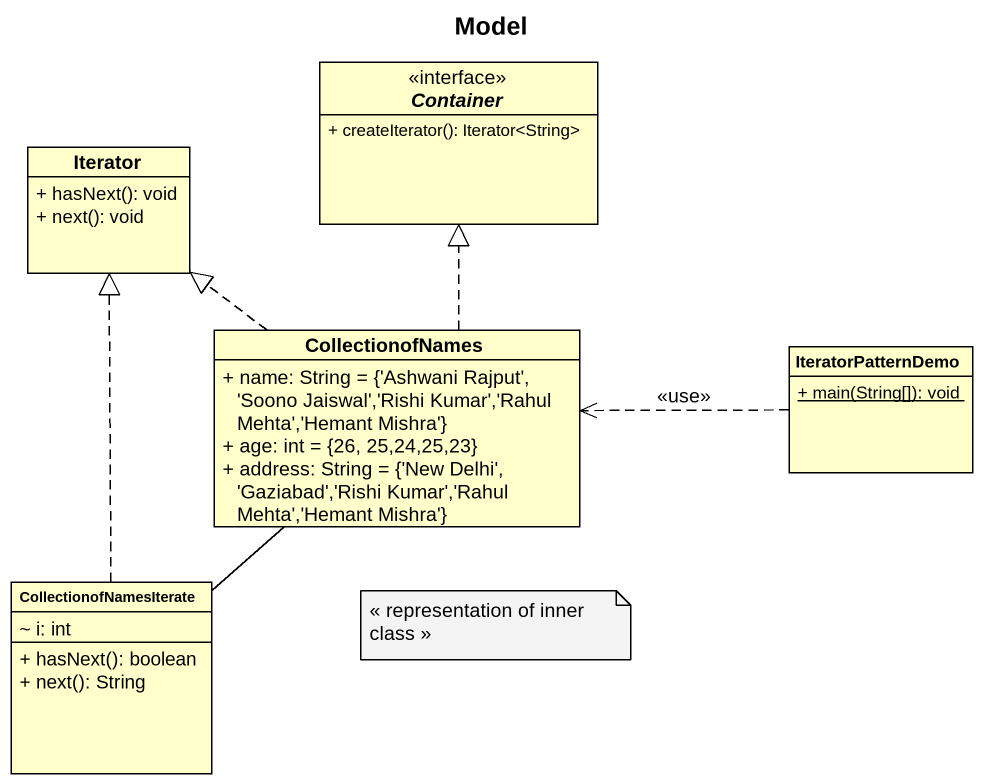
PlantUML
@startuml
title Model
hide circle
hide empty members
skinparam classAttributeIconSize 0
interface Container <<interface>> {
  + createIterator(): Iterator<String>
}
class Iterator {
  + hasNext(): void
  + next(): void
}
class CollectionofNames {
  + name: String = {'Ashwani Rajput', 'Soono Jaiswal','Rishi Kumar','Rahul Mehta','Hemant Mishra'}
  + age: int = {26, 25,24,25,23}
  + address: String = {'New Delhi', 'Gaziabad','Rishi Kumar','Rahul Mehta','Hemant Mishra'}
}
class IteratorPatternDemo {
  {static} + main(String[]): void
}
class CollectionofNamesIterate {
  ~ i: int
  + hasNext(): boolean
  + next(): String
}
CollectionofNames .up.|> Container
CollectionofNames .up.|> Iterator
IteratorPatternDemo .left.> CollectionofNames : <<use>>
CollectionofNamesIterate .up.|> Iterator
CollectionofNamesIterate -up- CollectionofNames
note as N1
  << representation of inner class >>
end note
@enduml
